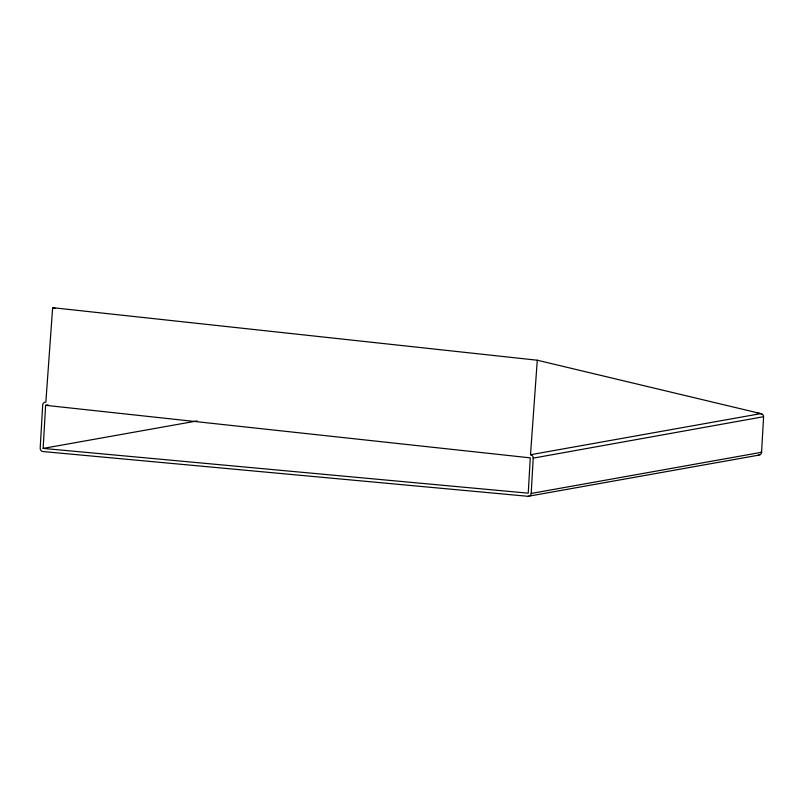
<?xml version="1.0" encoding="UTF-8"?>
<svg xmlns="http://www.w3.org/2000/svg" width="804" height="804" viewBox="0 0 804 804"><rect width="100%" height="100%" fill="white"/><g stroke="black" fill="none" stroke-linecap="round" stroke-linejoin="round"><path stroke-width="1.21" d="M45.627 405.316L530.278 457.858L528.238 493.174L43.145 448.411L45.627 405.316L48.089 404.874M528.057 496.309A3.156 2.935 79.9 0 0 531.183 493.445L533.213 458.129A3.156 2.935 79.9 0 0 530.499 454.732L537.293 360.222L52.642 307.681L45.848 402.181A3.156 2.935 79.9 0 0 42.692 405.045L40.2 448.14A3.156 2.935 79.9 0 0 42.964 451.546L528.057 496.309L758.433 455.195A3.156 1.116 -84.7 0 0 759.046 454.642M43.145 448.411L197.131 420.924M530.499 454.732L760.875 413.608A3.156 1.116 -83.8 0 1 761.639 414.492M533.213 458.129L763.368 416.753M531.183 493.445L761.76 452.26L761.006 452.009M757.137 413.206L760.875 413.608A3.156 2.935 79.9 0 1 763.589 417.015L761.549 452.33A3.156 2.935 79.9 0 1 758.433 455.195M537.293 360.222L760.875 413.608M52.642 307.681L55.084 308.264"/></g></svg>
